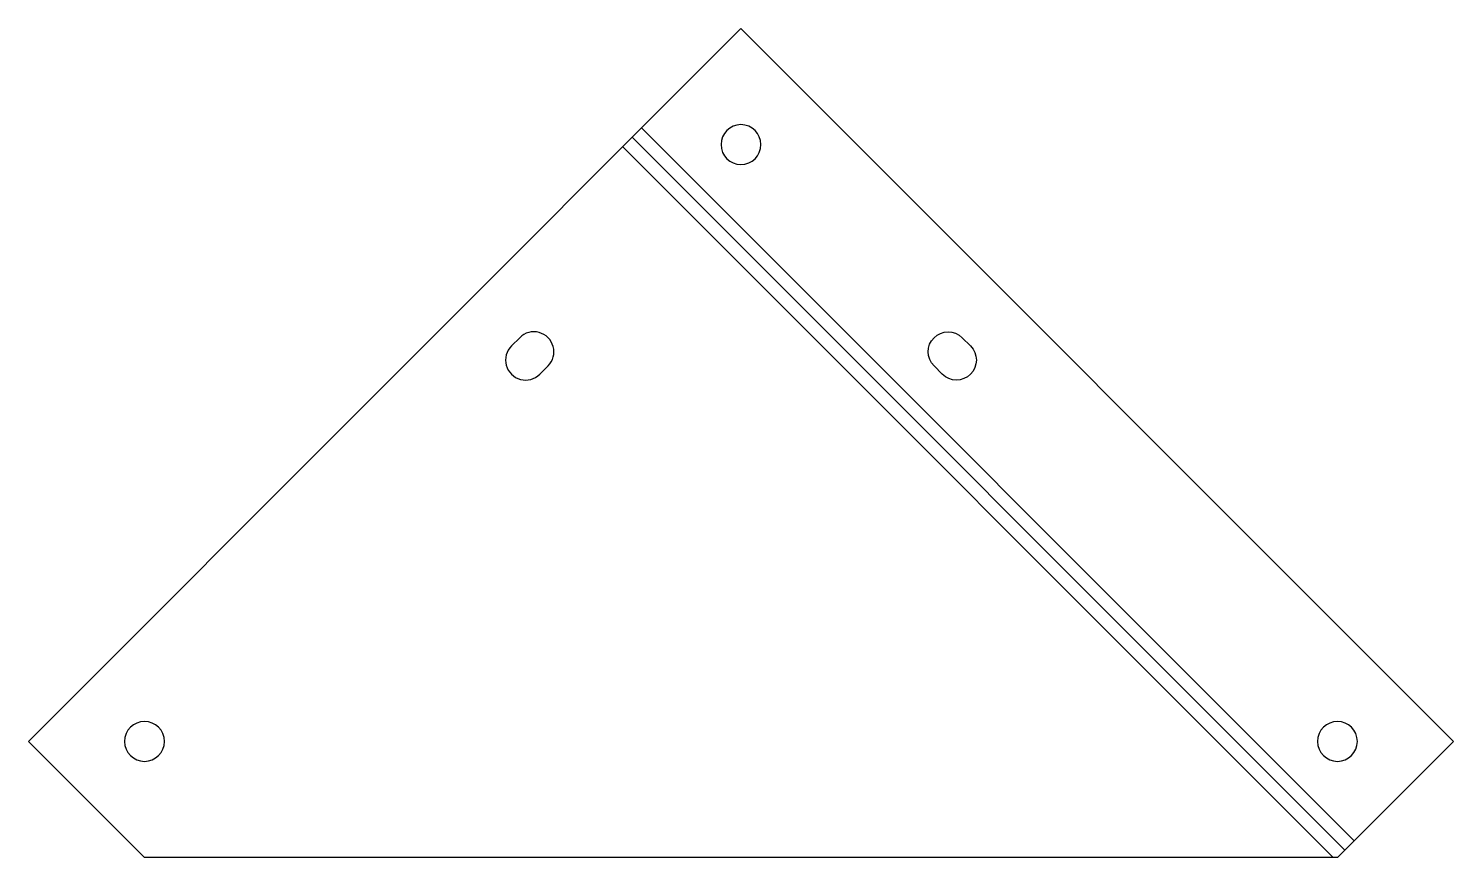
# Model space of a CAD drawing. Header units: millimetres. Extents: x -10 to 112, y 0 to 71.
import ezdxf

# ---------------------------------------------------------------- set-up
doc = ezdxf.new("R2010")
doc.units = ezdxf.units.MM

msp = doc.modelspace()

# ---------------------------------------------------------------- linework, layer by layer
at = {"layer": 'BEND'}
msp.add_line((41.63, 61.43), (102.44, 0.61), dxfattribs=at)
at = {"layer": 'BEND_EXTENT'}
for p, q in [((42.43, 62.23), (103.24, 1.41)), ((40.83, 60.63), (101.45, 0))]:
    msp.add_line(p, q, dxfattribs=at)
at = {"layer": 'INTERIOR_PROFILES'}
for points in [[(33.73, 41.22), (34.44, 41.93, 1), (32.03, 44.34), (31.32, 43.63, 1)], [(67.39, 41.93, -1), (69.79, 44.34), (70.5, 43.63, -1), (68.09, 41.22)]]:
    msp.add_lwpolyline(points, format="xyb", close=True, dxfattribs=at)
at = {"layer": 'INTERIOR_PROFILES', "extrusion": (0, 0, -1)}
for centre in [(-50.91, 60.81), (0, 9.9), (-101.82, 9.9)]:
    msp.add_circle(centre, 1.7, dxfattribs=at)
at = {"layer": 'OUTER_PROFILES'}
msp.add_lwpolyline([(-9.9, 9.9), (50.91, 70.71), (111.72, 9.9), (101.82, 0), (0, 0)], close=True, dxfattribs=at)

doc.saveas('drawing.dxf')
